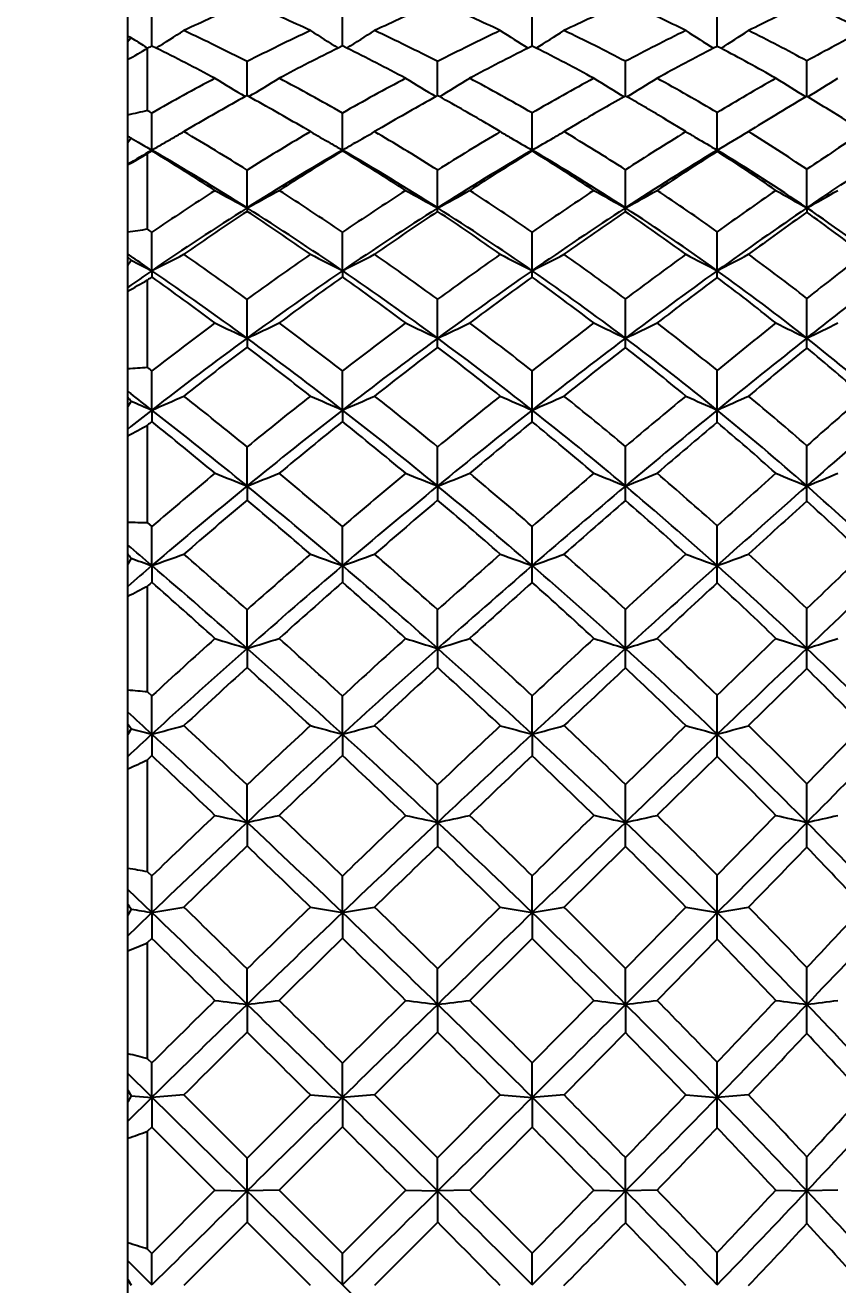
# Model space of a CAD drawing. Header units: millimetres. Extents: x 13495 to 14291, y -4366 to -3315.
# Drawn here: x 13903.935 to 13906.61, y -3995.371 to -3991.225 of the extents above; entities that cross this region are included whole.
import ezdxf

# ---------------------------------------------------------------- set-up
doc = ezdxf.new("R2010")
doc.units = ezdxf.units.MM
doc.header["$LTSCALE"] = 0.1
doc.layers.add('1', color=7, linetype='Continuous')
doc.layers.add('DIM', color=3, linetype='Continuous', lineweight=9)
doc.styles.get("Standard").update_dxf_attribs({"font": 'arial.ttf'})
doc.dimstyles.new('ISO-25', dxfattribs={"dimtxt": 4, "dimasz": 3.5, "dimexe": 0.5, "dimexo": 0.625, "dimtad": 1, "dimdec": 1, "dimlfac": 5, "dimdsep": 46, "dimtxsty": 'Standard', "dimcen": 2.5, "dimadec": 0, "dimazin": 0, "dimtfac": 1, "dimtdec": 1, "dimtmove": 0, "dimatfit": 3, "dimfxl": 1, "dimarcsym": 0})

# ---------------------------------------------------------------- blocks, each defined once
blk = doc.blocks.new('*D91')
at = {"layer": 'Defpoints', "color": 0, "transparency": 16777216}
for p in [(13901.6222, -3989.9741), (13901.6222, -4163.6001), (13943.4233, -4163.6001)]:
    blk.add_point(p, dxfattribs=at)
at = {"layer": 'DIM', "color": 0, "lineweight": -2, "transparency": 16777216}
for p, q in [((13902.2472, -3989.9741), (13943.9233, -3989.9741)), ((13943.4233, -3993.4741), (13943.4233, -4160.1001)), ((13902.2472, -4163.6001), (13943.9233, -4163.6001))]:
    blk.add_line(p, q, dxfattribs=at)
at = {"layer": 'DIM', "color": 0, "transparency": 16777216}
for points in [[(13942.8399, -3993.4741), (13944.0066, -3993.4741), (13943.4233, -3989.9741)], [(13942.8399, -4160.1001), (13944.0066, -4160.1001), (13943.4233, -4163.6001)]]:
    blk.add_solid(points, dxfattribs=at)
at = {"layer": 'DIM', "color": 0, "transparency": 16777216, "insert": (13939.6969, -4076.7871), "char_height": 4, "attachment_point": 5, "rotation": 90}
blk.add_mtext('{\\fGulim|b0|i0|c129|p50;선반까지 높이 1000 ~ 1050}', dxfattribs=at)

msp = doc.modelspace()

# ---------------------------------------------------------------- linework, layer by layer
at = {"layer": '1', "color": 7, "linetype": 'Continuous'}
for p, q in [((13904.273, -3999.239), (13904.273, -3990.8422)), ((13904.3525, -3991.2939), (13904.3525, -3991.1944)), ((13904.9799, -3991.2937), (13904.9799, -3991.1945)), ((13905.6043, -3991.2941), (13905.6042, -3991.1942)), ((13906.2134, -3991.2951), (13906.2133, -3991.1933)), ((13904.3297, -3991.2951), (13904.3387, -3991.3007)), ((13904.3384, -3991.5064), (13904.3384, -3991.3009)), ((13904.3662, -3991.3006), (13904.3525, -3991.2939)), ((13904.9799, -3991.2937), (13904.966, -3991.3006)), ((13904.9938, -3991.3006), (13904.9799, -3991.2937)), ((13904.9938, -3991.3006), (13904.9799, -3991.2937)), ((13905.6042, -3991.2941), (13905.5909, -3991.3008)), ((13905.6176, -3991.3008), (13905.6042, -3991.2941)), ((13905.6176, -3991.3009), (13905.6042, -3991.2941)), ((13906.2133, -3991.2951), (13906.2011, -3991.3014)), ((13906.2256, -3991.3015), (13906.2133, -3991.2951)), ((13906.2256, -3991.3015), (13906.2133, -3991.2951)), ((13904.6658, -3991.4571), (13904.6658, -3991.3451)), ((13905.2932, -3991.4573), (13905.2932, -3991.345)), ((13905.9115, -3991.458), (13905.9114, -3991.3443)), ((13904.6658, -3991.4571), (13904.6601, -3991.4603)), ((13904.6658, -3991.4571), (13904.6601, -3991.4603)), ((13904.6715, -3991.4603), (13904.6658, -3991.4571)), ((13904.6715, -3991.4603), (13904.6658, -3991.4571)), ((13905.2932, -3991.4573), (13905.2877, -3991.4604)), ((13905.2988, -3991.4604), (13905.2932, -3991.4573)), ((13905.2988, -3991.4604), (13905.2932, -3991.4573)), ((13905.9114, -3991.458), (13905.9066, -3991.4607)), ((13905.9163, -3991.4608), (13905.9114, -3991.458)), ((13905.9163, -3991.4608), (13905.9114, -3991.458)), ((13906.5084, -3991.4595), (13906.505, -3991.4615)), ((13906.512, -3991.4616), (13906.5084, -3991.4595)), ((13906.512, -3991.4616), (13906.5084, -3991.4595)), ((13904.3525, -3991.6364), (13904.3525, -3991.5145)), ((13904.9799, -3991.6364), (13904.9799, -3991.5146)), ((13905.6043, -3991.6364), (13905.6042, -3991.5142)), ((13906.1103, -3991.5757), (13906.0437, -3991.5353)), ((13906.2134, -3991.6364), (13906.2133, -3991.5131)), ((13904.4845, -3991.5601), (13904.4579, -3991.5757)), ((13904.8743, -3991.5757), (13904.8516, -3991.5624)), ((13904.8633, -3991.5822), (13904.8743, -3991.5757)), ((13905.1095, -3991.5617), (13905.0855, -3991.5757)), ((13905.0855, -3991.5757), (13905.097, -3991.5825)), ((13905.4994, -3991.5757), (13905.4639, -3991.5547)), ((13905.7522, -3991.5501), (13905.7091, -3991.5757)), ((13904.2843, -3991.5973), (13904.3069, -3991.6104)), ((13904.9395, -3991.6134), (13904.9446, -3991.6163)), ((13905.0209, -3991.613), (13905.0152, -3991.6163)), ((13904.3384, -3991.897), (13904.3384, -3991.6477)), ((13904.3525, -3991.6364), (13904.3525, -3991.639)), ((13904.9799, -3991.6364), (13904.9799, -3991.6388)), ((13905.6043, -3991.6364), (13905.6042, -3991.6393)), ((13906.2134, -3991.6364), (13906.2133, -3991.6405)), ((13904.6658, -3991.8266), (13904.6658, -3991.7021)), ((13905.2932, -3991.8266), (13905.2932, -3991.702)), ((13905.9115, -3991.8266), (13905.9114, -3991.7011)), ((13904.6658, -3991.8266), (13904.6658, -3991.838)), ((13906.5086, -3991.8266), (13906.5084, -3991.8408)), ((13904.3525, -3992.0332), (13904.3525, -3991.9066)), ((13904.9799, -3992.0332), (13904.9799, -3991.9068)), ((13905.6043, -3992.0332), (13905.6042, -3991.9062)), ((13906.2134, -3992.0332), (13906.2133, -3991.9049)), ((13904.273, -3991.9791), (13904.29, -3991.9906)), ((13904.273, -3991.9893), (13904.2843, -3991.9984)), ((13904.9799, -3992.0332), (13904.9799, -3992.0536)), ((13904.3384, -3992.3521), (13904.3384, -3992.0639)), ((13904.6658, -3992.2554), (13904.6658, -3992.1275)), ((13905.2932, -3992.2554), (13905.2932, -3992.1273)), ((13905.9115, -3992.2554), (13905.9114, -3992.1264)), ((13904.6658, -3992.2554), (13904.6658, -3992.2846)), ((13904.3525, -3992.492), (13904.3525, -3992.3631)), ((13904.9799, -3992.492), (13904.9799, -3992.3633)), ((13905.6043, -3992.492), (13905.6042, -3992.3627)), ((13906.2134, -3992.492), (13906.2133, -3992.3612)), ((13904.273, -3992.4305), (13904.2828, -3992.438)), ((13904.2843, -3992.4622), (13904.273, -3992.4805)), ((13904.3525, -3992.492), (13904.3525, -3992.5301)), ((13904.9799, -3992.492), (13904.9799, -3992.5298)), ((13904.3384, -3992.863), (13904.3384, -3992.5415)), ((13904.6658, -3992.7419), (13904.6658, -3992.613)), ((13905.2932, -3992.7419), (13905.2932, -3992.6128)), ((13905.9115, -3992.7419), (13905.9114, -3992.6117)), ((13904.6658, -3992.7419), (13904.6658, -3992.7882)), ((13905.2932, -3992.7419), (13905.2932, -3992.7884)), ((13904.3384, -3992.863), (13904.3525, -3992.8752)), ((13904.3525, -3993.0038), (13904.3525, -3992.8752)), ((13904.9799, -3993.0038), (13904.9799, -3992.8754)), ((13905.6043, -3993.0038), (13905.6042, -3992.8747)), ((13906.2134, -3993.0038), (13906.2133, -3992.8731)), ((13904.2843, -3992.9796), (13904.273, -3992.9988)), ((13904.3525, -3993.0038), (13904.3525, -3993.0587)), ((13904.9799, -3993.0038), (13904.9799, -3993.0584)), ((13904.3384, -3993.4198), (13904.3384, -3993.0712)), ((13904.6658, -3993.2765), (13904.6658, -3993.1492)), ((13905.2932, -3993.2765), (13905.2932, -3993.149)), ((13905.9115, -3993.2765), (13905.9114, -3993.1478)), ((13904.6658, -3993.2765), (13904.6658, -3993.3391)), ((13905.2932, -3993.2765), (13905.2932, -3993.3394)), ((13906.5084, -3993.343), (13906.3165, -3993.5306)), ((13904.3384, -3993.4198), (13904.3525, -3993.4328)), ((13904.3525, -3993.5587), (13904.3525, -3993.4328)), ((13904.9799, -3993.5587), (13904.9799, -3993.4331)), ((13905.6043, -3993.5587), (13905.6042, -3993.4323)), ((13906.2134, -3993.5587), (13906.2133, -3993.4306)), ((13904.2843, -3993.5405), (13904.273, -3993.5602)), ((13904.3525, -3993.5587), (13904.3525, -3993.6292)), ((13904.9799, -3993.5587), (13904.9799, -3993.629)), ((13905.6043, -3993.5587), (13905.6042, -3993.6297)), ((13906.5084, -3993.7216), (13906.6949, -3993.5306)), ((13904.3525, -3993.6292), (13904.3384, -3993.6426)), ((13904.3384, -3994.0115), (13904.3384, -3993.6426)), ((13906.2133, -3993.6316), (13906.0155, -3993.8257)), ((13904.6658, -3993.8489), (13904.6658, -3993.7256)), ((13905.2932, -3993.8489), (13905.2932, -3993.7254)), ((13905.9115, -3993.8489), (13905.9114, -3993.7241)), ((13904.6658, -3993.8489), (13904.6658, -3993.9266)), ((13905.2932, -3993.8489), (13905.2932, -3993.9268)), ((13906.2133, -3994.0228), (13906.4066, -3993.8257)), ((13905.9114, -3993.9281), (13905.7091, -3994.1277)), ((13904.3384, -3994.0115), (13904.3525, -3994.0252)), ((13906.2134, -3994.1458), (13906.2133, -3994.0228)), ((13904.3525, -3994.1458), (13904.3525, -3994.0252)), ((13904.9799, -3994.1458), (13904.9799, -3994.0254)), ((13905.6043, -3994.1458), (13905.6042, -3994.0247)), ((13904.273, -3994.0697), (13904.3525, -3994.1458)), ((13904.2843, -3994.1341), (13904.273, -3994.1538)), ((13904.3525, -3994.1458), (13904.3525, -3994.2307)), ((13904.9799, -3994.1458), (13904.9799, -3994.2305)), ((13905.2932, -3994.3308), (13905.4994, -3994.1277)), ((13905.6043, -3994.1458), (13905.6042, -3994.2312)), ((13905.9114, -3994.3295), (13906.1103, -3994.1277)), ((13904.3525, -3994.2307), (13904.3384, -3994.2446)), ((13905.6042, -3994.2312), (13905.3986, -3994.4349)), ((13904.3384, -3994.6266), (13904.3384, -3994.2446)), ((13906.2133, -3994.2331), (13906.0155, -3994.4349)), ((13904.6658, -3994.4479), (13904.6658, -3994.331)), ((13905.2932, -3994.4479), (13905.2932, -3994.3308)), ((13905.9115, -3994.4479), (13905.9114, -3994.3295)), ((13904.9799, -3994.641), (13905.1879, -3994.4349)), ((13905.6042, -3994.6402), (13905.8074, -3994.4349)), ((13904.6658, -3994.4479), (13904.6658, -3994.5392)), ((13905.2932, -3994.4479), (13905.2932, -3994.5394)), ((13905.9115, -3994.4479), (13905.9114, -3994.5407)), ((13905.2932, -3994.5394), (13905.0855, -3994.7459)), ((13905.9114, -3994.5408), (13905.7091, -3994.7459)), ((13904.3384, -3994.6266), (13904.3525, -3994.6407)), ((13904.3525, -3994.7538), (13904.3525, -3994.6407)), ((13904.9799, -3994.7538), (13904.9799, -3994.641)), ((13905.6043, -3994.7538), (13905.6042, -3994.6402)), ((13904.273, -3994.6757), (13906.2134, -3996.5837)), ((13904.273, -3994.7305), (13904.2843, -3994.7487)), ((13904.2843, -3994.7487), (13904.273, -3994.7681)), ((13904.273, -3994.832), (13904.3525, -3994.7538)), ((13904.2843, -3994.7487), (13904.3525, -3994.7538)), ((13904.4579, -3994.7459), (13904.3525, -3994.7538)), ((13904.3525, -3994.7538), (13904.3525, -3994.8514)), ((13904.4579, -3994.7459), (13904.6658, -3994.9537)), ((13904.6658, -3994.9537), (13904.8743, -3994.7459)), ((13904.8743, -3994.7459), (13904.9799, -3994.7538)), ((13905.0855, -3994.7459), (13904.9799, -3994.7538)), ((13904.9799, -3994.7538), (13904.9799, -3994.8511)), ((13905.2932, -3994.9534), (13905.4994, -3994.7459)), ((13905.4994, -3994.7459), (13905.6043, -3994.7538)), ((13905.6043, -3994.7538), (13905.6042, -3994.8519)), ((13905.7091, -3994.7459), (13905.6043, -3994.7538)), ((13906.1103, -3994.7459), (13906.2134, -3994.7538)), ((13906.3165, -3994.7459), (13906.2134, -3994.7538)), ((13904.3525, -3994.8514), (13904.3384, -3994.8656)), ((13904.5602, -3995.0593), (13904.3525, -3994.8514)), ((13904.9799, -3994.8511), (13904.7714, -3995.0593)), ((13905.6042, -3994.8519), (13905.3986, -3995.0593)), ((13904.3384, -3995.2532), (13904.3384, -3994.8656)), ((13904.6658, -3995.0619), (13904.6658, -3994.9537)), ((13905.2932, -3995.0619), (13905.2932, -3994.9534)), ((13905.9115, -3995.0619), (13905.9114, -3994.9521)), ((13904.3525, -3995.2675), (13904.5602, -3995.0593)), ((13904.5602, -3995.0593), (13904.6658, -3995.0619)), ((13904.7714, -3995.0593), (13904.6658, -3995.0619)), ((13904.7714, -3995.0593), (13904.9799, -3995.2677)), ((13904.9799, -3995.2677), (13905.1879, -3995.0593)), ((13905.1879, -3995.0593), (13905.2932, -3995.0619)), ((13905.3986, -3995.0593), (13905.2932, -3995.0619)), ((13905.8074, -3995.0593), (13905.9115, -3995.0619)), ((13906.0155, -3995.0593), (13905.9115, -3995.0619)), ((13906.4066, -3995.0593), (13906.5086, -3995.0619)), ((13906.6104, -3995.0593), (13906.5086, -3995.0619)), ((13904.6658, -3995.0619), (13904.6658, -3995.1649)), ((13905.2932, -3995.0619), (13905.2932, -3995.1652)), ((13905.9115, -3995.0619), (13905.9114, -3995.1665)), ((13904.6658, -3995.1649), (13904.4579, -3995.3734)), ((13904.8743, -3995.3734), (13904.6658, -3995.1649)), ((13905.2932, -3995.1652), (13905.0855, -3995.3734)), ((13904.3384, -3995.2532), (13904.3525, -3995.2675)), ((13904.3525, -3995.3707), (13904.3525, -3995.2675)), ((13904.9799, -3995.3707), (13904.9799, -3995.2677)), ((13905.6043, -3995.3707), (13905.6042, -3995.2669)), ((13904.273, -3995.2921), (13904.3525, -3995.3707)), ((13904.273, -3995.3532), (13904.2843, -3995.3724))]:
    msp.add_line(p, q, dxfattribs=at)
for centre, radius, start, end in [((13907.1877, -3997.0314), 6.3998, 113.42783, 115.24899), ((13902.0494, -3997.257), 6.6444, 64.83926, 66.59748), ((13908.0083, -3997.4602), 6.8699, 113.48309, 115.17891), ((13902.8752, -3996.7574), 6.1069, 64.55132, 66.44579), ((13908.8185, -3997.7496), 7.2114, 113.96061, 115.54284), ((13903.6945, -3996.1545), 5.4735, 63.8089, 65.8593), ((13909.6265, -3997.921), 7.4533, 114.8985, 116.36641), ((13904.5042, -3995.4597), 4.7518, 62.5465, 64.7879), ((13898.3595, -3981.6557), 11.3625, 301.91412, 302.46008), ((13901.3069, -3997.9234), 7.3861, 62.95065, 64.74791), ((13907.9069, -3997.6985), 7.1322, 115.1626, 117.02753), ((13910.8618, -3981.812), 11.1711, 237.58979, 238.14528), ((13899.1863, -3981.9542), 11.0038, 301.85534, 302.41931), ((13902.1798, -3997.4241), 6.83, 62.88051, 64.82168), ((13908.7877, -3998.1511), 7.6508, 115.4549, 117.17758), ((13911.7377, -3981.4784), 11.5872, 237.42659, 237.9616), ((13899.9065, -3982.1776), 10.7634, 302.04638, 302.62246), ((13903.0483, -3996.8117), 6.1717, 62.36039, 64.46134), ((13909.6567, -3998.4503), 8.0326, 116.19978, 117.79146), ((13912.727, -3981.0454), 12.1562, 237.02264, 237.53173), ((13900.4663, -3982.2569), 10.7226, 302.48743, 303.06489), ((13903.9096, -3996.1006), 5.4211, 61.3542, 63.642), ((13910.5571, -3998.6732), 8.374, 117.46504, 118.91285), ((13903.8772, -3992.394), 1.1986, 70.3395, 70.7182), ((13907.2676, -3993.7012), 3.8507, 140.7821, 141.0465), ((13904.1174, -3991.7207), 0.4838, 69.8218, 70.2923), ((13910.0617, -3982.1136), 10.8238, 237.73965, 238.02362), ((13892.0551, -3970.3381), 24.2965, 300.18998, 300.36836), ((13905.6817, -3993.9932), 3.0089, 116.2165, 116.5172), ((13900.9453, -3998.2123), 7.7119, 62.04754, 63.66732), ((13908.2414, -3997.9443), 7.4072, 116.243, 117.93379), ((13901.8538, -3997.6629), 7.095, 61.97141, 63.73285), ((13909.1495, -3998.4277), 7.966, 116.53422, 118.09095), ((13902.7538, -3997.0059), 6.3835, 61.42206, 63.34401), ((13910.0851, -3998.8267), 8.4685, 117.29872, 118.72116), ((13903.6303, -3996.2794), 5.6139, 60.3607, 62.4647), ((13860.8412, -3991.4584), 45.6674, 359.99864, 0.14475), ((13908.1312, -3998.1298), 7.6185, 117.95151, 119.7349), ((13910.3254, -3981.949), 11.0707, 238.61651, 239.22024), ((13898.9178, -3981.8004), 11.2436, 300.77952, 301.37395), ((13901.0202, -3998.4746), 8.0075, 60.36325, 62.0653), ((13909.1131, -3998.7729), 8.3526, 118.0306, 119.65927), ((13911.1473, -3981.6458), 11.4307, 238.57665, 239.1611), ((13899.7092, -3982.0992), 10.903, 300.84156, 301.45428), ((13901.9865, -3997.7933), 7.2467, 60.05128, 61.91088), ((13910.1292, -3999.3325), 9.0334, 118.58284, 120.06056), ((13912.0691, -3981.2627), 11.9153, 238.297, 238.85649), ((13900.3632, -3982.274), 10.7348, 301.15135, 301.7724), ((13902.9402, -3997.0136), 6.4007, 59.24512, 61.28429), ((13911.1818, -3999.7902), 9.6539, 119.64582, 120.97451), ((13913.1027, -3980.7742), 12.5598, 237.78222, 238.31144), ((13900.9087, -3982.3897), 10.6628, 301.70152, 302.32509), ((13908.4788, -3998.3847), 7.9076, 118.87591, 120.33981), ((13900.661, -3998.7393), 8.3107, 59.71951, 61.14668), ((13909.5032, -3999.0805), 8.7084, 118.95164, 120.30055), ((13901.6742, -3997.995), 7.4726, 59.52643, 60.9846), ((13910.5566, -3999.6758), 9.4398, 119.5112, 120.5945), ((13902.6543, -3997.1861), 6.5893, 59.04359, 60.32743), ((13911.6646, -4000.1884), 10.1381, 120.59272, 121.26785), ((13903.5972, -3996.3365), 5.6798, 58.295, 59.1241), ((13906.4227, -4000.7996), 9.5241, 102.64113, 103.04418), ((13902.352, -3994.9964), 4.0157, 60.1206, 60.3532), ((13911.9125, -4000.5963), 10.6154, 121.2685, 121.81386), ((13903.5725, -3996.3761), 5.7266, 56.9573, 58.2927), ((13898.6264, -3981.5702), 11.5808, 300.03443, 300.23465), ((13899.6157, -3999.776), 9.5232, 57.97467, 59.43893), ((13910.5993, -3981.734), 11.3857, 239.81333, 240.19202), ((13899.4508, -3981.8925), 11.2033, 299.81422, 300.19548), ((13910.6481, -4000.2161), 10.0581, 120.79053, 122.16777), ((13911.4721, -3981.3723), 11.823, 239.65664, 239.85208), ((13900.1897, -3982.1647), 10.9101, 300.17928, 300.39092), ((13901.8131, -3998.0886), 7.5892, 57.3148, 59.1122), ((13911.908, -4000.9883), 11.0549, 121.63142, 122.84978), ((13912.4285, -3980.948), 12.3641, 239.26816, 239.45278), ((13900.8014, -3982.3314), 10.7644, 300.18346, 300.81983), ((13902.8457, -3997.1704), 6.5837, 56.19799, 58.18602), ((13913.4225, -4001.9154), 12.3357, 123.05025, 124.0899), ((13903.5475, -3992.8272), 1.4337, 59.0761, 59.5968), ((13908.9754, -3994.9744), 5.7803, 144.24993, 144.44045), ((13909.786, -3982.0847), 10.989, 240.09294, 240.36652), ((13898.6692, -3981.6449), 11.4948, 299.63152, 299.83388), ((13898.6321, -3981.5799), 11.5696, 299.83355, 300.03428), ((13909.4727, -3999.3945), 9.0707, 120.54139, 122.00112), ((13910.568, -3981.7885), 11.3229, 240.22188, 240.42765), ((13899.4781, -3981.9405), 11.1482, 299.57218, 299.78115), ((13900.7372, -3998.9636), 8.5726, 57.89587, 59.43106), ((13911.4465, -3981.4166), 11.7719, 239.85191, 240.2454), ((13900.178, -3982.145), 10.933, 299.75682, 300.18019), ((13912.4052, -3980.9876), 12.318, 239.45268, 239.82417), ((13908.4178, -3998.6315), 8.0906, 120.16334, 120.81619), ((13895.145, -3975.9405), 18.1998, 300.10242, 300.34041), ((13906.3151, -3994.8571), 3.7694, 121.3767, 121.6289), ((13899.4312, -4000.0987), 9.7892, 57.67452, 59.81984), ((13899.1544, -4000.168), 9.9882, 57.23333, 58.6393), ((13909.6194, -3999.6543), 9.2634, 120.05549, 122.32665), ((13909.8753, -3999.7049), 9.4353, 121.25417, 122.74698), ((13900.5853, -3999.2308), 8.7743, 57.55006, 59.94358), ((13900.3448, -3999.2693), 8.9279, 57.14888, 58.72377), ((13910.8032, -4000.4897), 10.2669, 120.42275, 122.45734), ((13911.0993, -4000.5746), 10.4898, 121.59079, 122.91916), ((13901.4667, -3998.3385), 7.8739, 56.54566, 58.29977), ((13901.6795, -3998.3207), 7.7514, 56.90931, 59.58029), ((13912.143, -4001.3861), 11.4112, 121.30722, 123.09889), ((13912.5028, -4001.5301), 11.7201, 122.45511, 123.60852), ((13902.5144, -3997.4086), 6.8523, 55.38786, 57.32906), ((13902.708, -3997.4015), 6.7472, 55.71646, 58.69829), ((13855.7123, -3991.8211), 50.7963, 359.99379, 0.13711), ((13909.7991, -3999.909), 9.68, 122.76532, 124.23972), ((13910.0437, -3981.8177), 11.3622, 241.14435, 241.75055), ((13899.203, -3981.6596), 11.5416, 298.24964, 298.84649), ((13899.1861, -4000.4537), 10.3257, 55.86726, 57.25355), ((13911.1268, -4000.9664), 10.9481, 122.85148, 124.15672), ((13910.8552, -3981.4999), 11.7292, 241.10646, 241.69277), ((13899.9684, -3981.9412), 11.2283, 298.30942, 298.92158), ((13900.4493, -3999.4146), 9.1076, 55.52804, 57.08316), ((13912.6319, -4002.097), 12.379, 123.45637, 124.59074), ((13911.757, -3981.1057), 12.2109, 240.84044, 241.39861), ((13900.6471, -3982.1736), 10.9952, 298.60637, 299.22563), ((13901.6431, -3998.3491), 7.9003, 54.65548, 56.39563), ((13914.4039, -4003.3552), 14.0782, 124.61553, 125.57689), ((13912.7578, -3980.6114), 12.8387, 240.35054, 240.87298), ((13901.203, -3982.3089), 10.8966, 299.13743, 299.75205), ((13909.9679, -4000.206), 9.916, 122.32363, 124.49257), ((13899.0266, -4000.7392), 10.5468, 55.63492, 57.67759), ((13911.3273, -4001.3158), 11.2452, 122.45163, 124.36417), ((13900.3321, -3999.6308), 9.2476, 55.24184, 57.55571), ((13903.3391, -3991.8275), 1.9541, 359.6878, 0.0273), ((13912.8742, -4002.5091), 12.7513, 123.09543, 124.75923), ((13904.9656, -3991.8266), 0.9459, 359.247, 0.0024), ((13901.5175, -3998.57), 8.0487, 54.30692, 56.91175), ((13914.8282, -4004.0224), 14.7633, 124.30039, 125.69878), ((13902.6383, -3997.5028), 6.8702, 52.76271, 55.71214), ((13910.2482, -4000.2775), 10.1187, 123.48291, 124.90662), ((13898.727, -4000.8245), 10.7716, 55.20094, 56.54061), ((13911.6578, -4001.4285), 11.5102, 123.56995, 124.82), ((13900.0769, -3999.6801), 9.4184, 54.84899, 56.36902), ((13913.2775, -4002.6842), 13.1102, 124.18468, 125.26069), ((13901.289, -3998.6037), 8.1931, 53.95256, 55.65411), ((13915.3684, -4004.3243), 15.3081, 125.36471, 126.2508), ((13902.4327, -3997.5235), 6.9932, 52.44794, 54.35134), ((13905.4944, -3999.783), 7.9703, 98.33957, 98.81446), ((13901.317, -3996.3447), 5.3769, 55.6294, 55.8119), ((13897.3376, -4002.246), 12.3899, 55.51568, 55.86571), ((13898.9432, -3981.3378), 11.9855, 296.82848, 297.39443), ((13897.2035, -4002.3756), 12.6771, 53.93891, 55.09323), ((13911.6334, -4001.7049), 11.8437, 124.79863, 126.03619), ((13910.2935, -3981.5017), 11.796, 242.65089, 243.22691), ((13899.7487, -3981.6649), 11.6133, 296.77254, 297.35755), ((13898.7998, -4001.017), 11.0087, 53.85382, 55.18142), ((13913.4013, -4003.2008), 13.7245, 125.15225, 126.21196), ((13911.1451, -3981.1324), 12.2281, 242.50346, 243.05612), ((13900.4698, -3981.9323), 11.3311, 296.94509, 297.54105), ((13900.21, -3999.758), 9.5262, 53.23752, 54.74219), ((13915.5411, -4004.936), 16.0256, 126.04977, 126.934), ((13912.0766, -3980.6924), 12.7668, 242.13872, 242.6613), ((13901.096, -3982.138), 11.1402, 297.34612, 297.94421), ((13901.5083, -3998.5375), 8.132, 52.05724, 53.75322), ((13918.7212, -4007.6211), 19.7306, 127.55502, 128.24134), ((13911.6434, -3996.8216), 8.7989, 146.75927, 146.8926), ((13910.1594, -4000.4879), 10.2568, 124.48239, 125.02249), ((13909.5096, -3981.8373), 11.426, 242.78568, 243.16978), ((13896.9757, -4002.7686), 13.0255, 53.81544, 55.50509), ((13910.6531, -3992.0341), 6.3006, 179.99241, 180.17903), ((13911.8028, -4002.0119), 12.0882, 124.36216, 126.1858), ((13898.6213, -4001.3325), 11.2654, 53.68314, 55.63681), ((13913.5768, -4003.5232), 13.985, 124.75566, 126.32173), ((13901.8218, -3992.0329), 3.7825, 359.6785, 359.9951), ((13900.0695, -4000.0103), 9.7091, 53.00785, 55.24544), ((13915.8798, -4005.4856), 16.5652, 125.69971, 126.99633), ((13904.03, -3992.0329), 2.1834, 359.4066, 359.9915), ((13901.3611, -3998.7864), 8.3157, 51.75602, 54.30162), ((13897.1005, -3979.438), 14.5533, 299.5276, 299.82359), ((13907.1676, -3995.9888), 4.8383, 125.5798, 125.7861), ((13896.5767, -4002.9348), 13.3738, 53.34837, 54.44971), ((13912.1555, -4002.1366), 12.3757, 125.43764, 126.63119), ((13898.2938, -4001.4406), 11.5248, 53.25899, 54.53862), ((13914.005, -4003.7048), 14.3635, 125.7938, 126.8118), ((13899.7918, -4000.0803), 9.9097, 52.62487, 54.08861), ((13916.465, -4005.806), 17.1514, 126.70627, 127.53495), ((13901.1108, -3998.8423), 8.4909, 51.41354, 53.06322), ((13852.4813, -3992.2498), 54.0273, 359.99407, 0.13294), ((13912.0699, -4002.2983), 12.5804, 126.6507, 127.83904), ((13909.7496, -3981.4233), 11.9658, 244.29817, 244.85799), ((13899.5016, -3981.252), 12.155, 295.14211, 295.69328), ((13896.6125, -4003.179), 13.6745, 52.27306, 53.36939), ((13914.0462, -4004.0719), 14.8084, 126.7409, 127.7517), ((13910.5503, -3981.0812), 12.349, 244.26314, 244.8047), ((13900.2609, -3981.5597), 11.8205, 295.19694, 295.7624), ((13898.4047, -4001.5505), 11.6726, 51.91812, 53.18971), ((13916.5976, -4006.3307), 17.7752, 127.3758, 128.20432), ((13911.431, -3980.6664), 12.8362, 244.01705, 244.53313), ((13900.9418, -3981.8227), 11.556, 295.47135, 296.04399), ((13899.9891, -4000.0498), 9.8922, 51.00839, 52.46749), ((13920.2169, -4009.5128), 22.1422, 128.58765, 129.23034), ((13912.3981, -3980.1547), 13.4578, 243.56368, 244.04765), ((13901.5098, -3981.9893), 11.4185, 295.9623, 296.53178), ((13912.2659, -4002.646), 12.8735, 126.18317, 127.93069), ((13896.4311, -4003.5142), 13.9489, 52.20272, 53.81802), ((13914.3014, -4004.5108), 15.2099, 126.31726, 127.79632), ((13898.2923, -4001.7819), 11.8223, 51.79395, 53.68801), ((13893.2453, -3992.2583), 12.0479, 359.874, 0.01361), ((13916.9453, -4006.901), 18.3368, 126.99385, 128.20552), ((13900.5688, -3992.2562), 5.3427, 359.6831, 0.0089), ((13899.8624, -4000.2858), 10.0538, 50.82412, 53.01028), ((13921.0268, -4010.669), 23.4487, 128.254, 129.17831), ((13903.0836, -3992.256), 3.425, 359.4685, 0.0099), ((13901.2739, -3998.8962), 8.4559, 49.23267, 51.75286), ((13912.6531, -4002.7998), 13.2048, 127.22008, 128.36196), ((13896.0119, -4003.6877), 14.3151, 51.7498, 52.80473), ((13914.788, -4004.7438), 15.6645, 127.31034, 128.27172), ((13897.9587, -4001.8867), 12.0827, 51.38452, 52.62521), ((13917.5947, -4007.2667), 18.9981, 127.94995, 128.72804), ((13899.5683, -4000.3698), 10.2755, 50.45735, 51.88055), ((13922.0852, -4011.4052), 24.6599, 129.17283, 129.75062), ((13901.0164, -3998.9574), 8.6399, 48.90946, 50.53068), ((13904.8003, -3999.3467), 7.0098, 93.77862, 94.31387), ((13899.756, -3998.2556), 7.4732, 52.04355, 52.18101), ((13893.8091, -4006.0235), 17.1542, 52.0752, 52.3695), ((13899.2466, -3980.6964), 12.8533, 293.40599, 293.91886), ((13893.6284, -4006.128), 17.4493, 50.762, 51.63821), ((13914.7207, -4004.9361), 15.9046, 128.24978, 129.21254), ((13909.9964, -3980.8749), 12.6539, 246.12237, 246.64426), ((13900.0414, -3981.0552), 12.4575, 293.35527, 293.88532), ((13896.1262, -4003.8022), 14.465, 50.67367, 51.72934), ((13917.7028, -4007.7239), 19.5536, 128.61602, 129.39349), ((13910.8321, -3980.4749), 13.105, 245.98833, 246.48937), ((13900.7605, -3981.3583), 12.1417, 293.51144, 294.05179), ((13898.1204, -4001.9092), 12.1302, 50.03782, 51.2738), ((13922.0287, -4011.7265), 25.0028, 129.54364, 130.13703), ((13911.7369, -3980.0088), 13.6506, 245.65743, 246.13194), ((13901.3935, -3981.6026), 11.9084, 293.87532, 294.41848), ((13899.838, -4000.2358), 10.1318, 48.82462, 50.25167), ((13930.8453, -4020.1382), 36.7438, 131.09151, 131.47853), ((13902.606, -3994.0861), 2.3353, 44.0567, 44.4505), ((13909.2229, -3981.2412), 12.2598, 246.24443, 246.59238), ((13912.5041, -4002.9545), 13.2632, 127.92322, 128.35955), ((13908.3345, -3997.4642), 6.3405, 128.90447, 129.06896), ((13893.3211, -4006.6462), 17.9453, 50.7886, 52.06819), ((13892.7156, -4006.9704), 18.5457, 50.30691, 51.1359), ((13914.9198, -4005.3088), 16.2195, 127.7947, 129.21256), ((13915.4224, -4005.5417), 16.6839, 128.74828, 129.67227), ((13895.9143, -4004.1811), 14.7926, 50.65199, 52.20432), ((13895.4558, -4004.3869), 15.2086, 50.2149, 51.22705), ((13917.9181, -4008.1385), 19.9109, 128.20292, 129.35105), ((13918.5735, -4008.4809), 20.5576, 129.11454, 129.85725), ((13893.1012, -3992.4919), 12.5031, 359.82321, 359.99954), ((13897.6054, -4002.3252), 12.6458, 49.56489, 50.76343), ((13897.9719, -4002.1901), 12.3413, 49.95848, 51.79711), ((13922.6285, -4012.6339), 25.9836, 129.17897, 130.04319), ((13899.3349, -3992.4919), 6.8785, 359.66573, 359.9993), ((13899.6807, -4000.5076), 10.3406, 48.6771, 50.81999), ((13932.3446, -4022.1207), 39.123, 130.77147, 131.32871), ((13898.5109, -3981.947), 12.0915, 298.46023, 298.8129), ((13923.7134, -4013.3502), 27.1965, 130.05099, 130.59756), ((13899.3553, -4000.6219), 10.6055, 48.32782, 49.7109), ((13851.2973, -3992.7363), 55.2112, 359.99422, 0.13151), ((13915.2448, -4005.5731), 16.7296, 129.69249, 130.62326), ((13909.4642, -3980.508), 13.1412, 248.08872, 248.58409), ((13899.7915, -3980.3142), 13.3494, 291.4159, 291.90362), ((13892.8583, -4007.0637), 18.6612, 49.4916, 50.32827), ((13918.5119, -4008.7005), 20.8218, 129.78477, 130.53355), ((13910.2542, -3980.1238), 13.5582, 248.0577, 248.537), ((13900.5449, -3980.6653), 12.9766, 291.46398, 291.96448), ((13895.6372, -4004.3925), 15.2316, 49.12831, 50.14367), ((13923.5661, -4013.5406), 27.3808, 130.43503, 130.99582), ((13911.1144, -3979.6698), 14.0694, 247.83951, 248.29679), ((13901.2278, -3980.9765), 12.6634, 291.70705, 292.21451), ((13897.8755, -4002.1984), 12.5092, 48.1997, 49.40376), ((13933.1586, -4022.7552), 40.2366, 131.67215, 132.04164), ((13912.0487, -3979.1206), 14.7049, 247.43755, 247.86726), ((13901.8077, -3981.1893), 12.4724, 292.14197, 292.64772), ((13915.489, -4006.0074), 17.1206, 129.21048, 130.57723), ((13892.6337, -4007.4898), 19.0334, 49.55941, 50.79056), ((13918.8801, -4009.3136), 21.4296, 129.3478, 130.43972), ((13895.5319, -4004.6492), 15.397, 49.14274, 50.65596), ((13924.186, -4014.4885), 28.4055, 130.04161, 130.85596), ((13892.9208, -3992.7435), 12.9907, 359.7967, 0.00708), ((13897.7482, -4002.4569), 12.6894, 48.1558, 49.96066), ((13935.4258, -4025.6246), 43.789, 131.32861, 131.84495), ((13898.4747, -3992.7431), 8.0338, 359.65288, 0.00879), ((13899.608, -4000.5896), 10.4501, 46.54449, 48.67474), ((13916.0426, -4006.2847), 17.6518, 130.12904, 131.01775), ((13892.0218, -4007.8016), 19.6284, 49.09611, 49.89645), ((13919.646, -4009.7602), 22.2271, 130.22078, 130.92567), ((13895.0895, -4004.8257), 15.7801, 48.72427, 49.71296), ((13925.3783, -4015.2849), 29.7489, 130.87212, 131.38957), ((13897.3672, -4002.6027), 13.0116, 47.78282, 48.95421), ((13938.3042, -4027.9643), 47.4139, 132.11341, 132.42694), ((13899.2864, -4000.6967), 10.7073, 46.21765, 47.58445), ((13904.2365, -3999.3196), 6.4574, 89.09563, 89.67526), ((13888.0548, -4012.0364), 25.057, 49.42645, 49.66517), ((13901.6206, -3995.1602), 3.4424, 39.3042, 39.5977), ((13908.9557, -3979.9104), 13.879, 250.33103, 250.6299), ((13899.5295, -3979.2842), 14.5426, 289.36865, 289.80934), ((13887.9114, -4011.9892), 25.2122, 48.35316, 48.98255), ((13919.3744, -4009.7036), 22.1448, 130.90355, 131.62112), ((13909.7194, -3979.4892), 14.3216, 250.22626, 250.67461), ((13900.3142, -3979.6993), 14.0989, 289.32504, 289.7804), ((13892.2995, -4007.7139), 19.5186, 48.26313, 49.0751), ((13925.1934, -4015.4025), 29.8536, 131.27594, 131.80463), ((13910.5404, -3979.0327), 14.8174, 250.11061, 250.54133), ((13901.0317, -3980.0617), 13.7261, 289.45903, 289.92359), ((13895.3501, -4004.721), 15.6678, 47.61757, 48.61159), ((13936.4924, -4026.4527), 45.2152, 132.21746, 132.55857), ((13911.4202, -3978.514), 15.3969, 249.8261, 250.23466), ((13901.6709, -3980.3672), 13.4283, 289.77225, 290.24001), ((13897.7505, -4002.3387), 12.6972, 46.38934, 47.57432), ((13983.9171, -4073.5426), 111.6055, 133.782322, 133.915084), ((13915.755, -4006.3203), 17.5313, 130.57232, 130.915), ((13887.4185, -4012.7766), 26.0331, 48.50808, 49.42231), ((13919.6417, -4010.2079), 22.6042, 130.43852, 131.4929), ((13892.0206, -4008.2097), 19.9791, 48.36938, 49.56064), ((13925.5294, -4016.0432), 30.4602, 130.85426, 131.63236), ((13880.0222, -3993.0039), 25.5821, 359.8764, 0.00029), ((13895.1861, -4005.0502), 15.9265, 47.66744, 49.14535), ((13938.1145, -4028.6264), 47.8189, 131.84533, 132.33282), ((13892.4015, -3993.004), 13.812, 359.7641, 0.00067), ((13897.5786, -4002.6453), 12.9429, 46.37356, 48.15255), ((13997.0958, -4088.3042), 131.2871, 133.456822, 133.629582), ((13909.9918, -3999.4456), 8.5202, 131.44285, 131.5699), ((13886.4094, -4013.4155), 27.1359, 48.01886, 48.60612), ((13920.4012, -4010.6265), 23.3763, 131.27667, 131.96017), ((13891.3486, -4008.5736), 20.6527, 47.9256, 48.69818), ((13926.6532, -4016.7278), 31.6744, 131.64731, 132.14712), ((13894.6932, -4005.2747), 16.379, 47.26854, 48.22851), ((13940.8528, -4030.7398), 51.182, 132.59337, 132.89488), ((13897.1518, -4002.8345), 13.3281, 46.02157, 47.1652), ((13899.6108, -3983.9117), 10.3075, 296.89207, 297.29994), ((13852.2521, -3993.2711), 54.2564, 359.99425, 0.13265), ((13919.9438, -4010.3404), 22.999, 131.98079, 132.68074), ((13920.2953, -4010.9478), 23.5914, 131.49136, 132.51542), ((13909.2093, -3978.4994), 15.4599, 252.499, 252.90888), ((13900.0502, -3978.2648), 15.7052, 287.09101, 287.49454), ((13886.5895, -4013.7149), 27.2852, 47.62285, 48.50947), ((13886.9288, -4013.0879), 26.6862, 47.43548, 48.04028), ((13926.1272, -4016.4388), 31.2486, 132.07401, 132.58981), ((13926.8002, -4017.4747), 32.3744, 131.63022, 132.37646), ((13909.9899, -3978.0381), 15.9458, 252.47333, 252.86998), ((13900.7985, -3978.6934), 15.2601, 287.13025, 287.54448), ((13891.6279, -4008.6533), 20.5716, 47.20279, 48.37245), ((13891.7321, -4008.3439), 20.3664, 47.06815, 47.85341), ((13938.917, -4029.0852), 48.7941, 132.73102, 133.05659), ((13940.6191, -4031.3769), 51.5389, 132.33198, 132.79571), ((13910.8318, -3977.5071), 16.5191, 252.29246, 252.67131), ((13882.6141, -3993.2789), 23.2975, 359.84817, 0.00579), ((13901.4831, -3979.0863), 14.8652, 287.33172, 287.7522), ((13894.9942, -4005.2615), 16.212, 46.20874, 47.66927), ((13895.1274, -4004.963), 15.9967, 46.13102, 47.10579), ((13986.724, -4076.4792), 115.6679, 133.977829, 134.111015), ((14006.253, -4097.9103), 144.5585, 133.629572, 133.79141), ((13911.7368, -3976.8784), 17.2114, 251.95949, 252.31624), ((13892.3499, -3993.2784), 14.1587, 359.73851, 0.00749), ((13902.0736, -3979.3732), 14.5935, 287.69194, 288.11191), ((13897.5696, -4002.6541), 12.9555, 44.59195, 46.37176), ((13921.1397, -4011.4444), 24.4783, 132.29881, 132.96042), ((13885.6176, -4014.2927), 28.3176, 47.15433, 47.727), ((13928.1783, -4018.4096), 33.9448, 132.39104, 132.86756), ((13891.0227, -4008.9358), 21.14, 46.77975, 47.54186), ((13943.6126, -4033.7043), 55.2323, 133.04659, 133.33452), ((13894.4922, -4005.4915), 16.6746, 45.83308, 46.77798), ((13897.1674, -4002.8164), 13.3042, 44.264, 45.4032), ((13903.7368, -3999.6023), 6.2117, 84.44208, 85.04714), ((13876.9479, -4023.4514), 40.5534, 47.48651, 47.63859), ((13900.1965, -3996.4901), 5.0408, 35.8125, 36.0295), ((13920.5535, -4011.2312), 23.9748, 132.51262, 132.7707), ((13908.7286, -3976.9447), 17.1806, 255.00805, 255.2435), ((13899.7699, -3976.1594), 17.9926, 284.75535, 285.10264), ((13876.1339, -4024.337), 41.7563, 46.89839, 47.48443), ((13877.2162, -4022.7845), 39.9738, 46.63121, 47.03988), ((13927.231, -4017.6352), 32.8764, 132.84543, 133.34298), ((13927.7059, -4018.468), 33.7186, 132.37565, 133.10235), ((13909.4839, -3976.4161), 17.7244, 254.92562, 255.27888), ((13900.5461, -3976.6832), 17.4483, 284.72089, 285.07969), ((13885.91, -4014.4603), 28.2938, 46.75882, 47.62371), ((13886.3575, -4013.7076), 27.5291, 46.54034, 47.13301), ((13941.7211, -4032.0754), 52.8934, 133.22034, 133.5276), ((13942.6321, -4033.5524), 54.5028, 132.79477, 133.24199), ((13910.2925, -3975.8478), 18.3209, 254.83395, 255.17353), ((13901.2621, -3977.1547), 16.9689, 284.82632, 285.19263), ((13891.3122, -4008.9953), 21.037, 46.05372, 47.20484), ((13891.5177, -4008.5723), 20.6797, 45.89043, 46.66623), ((13999.1042, -4089.2689), 133.468, 134.166909, 134.286019), ((14013.7742, -4105.7555), 155.4267, 133.79145, 133.945837), ((13911.151, -3975.218), 18.9936, 254.60987, 254.93249), ((13883.7669, -3993.5591), 22.4465, 359.81495, 0.00103), ((13901.9065, -3977.5676), 16.561, 285.07386, 285.44327), ((13894.8945, -4005.3645), 16.3553, 44.75601, 46.20618), ((13895.0952, -4004.9988), 16.0448, 44.6564, 45.62364), ((13804.2467, -3892.4603), 144.0039, 315.245693, 315.40808), ((13900.5106, -3985.536), 8.9648, 294.81494, 295.27575), ((13874.0742, -4025.8456), 44.2116, 46.40569, 46.77622), ((13929.0063, -4019.2986), 35.1595, 133.10618, 133.57329), ((13884.8304, -4015.1375), 29.4723, 46.31195, 46.86848), ((13945.1977, -4035.3845), 57.5422, 133.478072, 133.760949), ((13890.6211, -4009.3618), 21.7254, 45.65248, 46.39689), ((13894.3223, -4005.661), 16.9146, 44.40339, 45.33138), ((13855.2717, -3993.8437), 51.2369, 359.99418, 0.1365), ((13927.7498, -4018.1822), 33.6303, 133.59414, 134.08475), ((13928.4046, -4019.2156), 34.7419, 133.1013, 133.81318), ((13909.005, -3973.829), 20.4848, 257.46837, 257.77075), ((13900.2577, -3973.5106), 20.8105, 282.22901, 282.5267), ((13875.1561, -4025.3829), 43.1882, 46.32587, 46.89926), ((13875.9041, -4024.1681), 41.8805, 46.0321, 46.42706), ((13942.5334, -4032.9224), 54.0669, 133.68769, 133.99324), ((13944.4357, -4035.4719), 57.1368, 133.24081, 133.67366), ((13909.778, -3973.2072), 21.1233, 257.44944, 257.74211), ((13901.002, -3974.0967), 20.213, 282.25729, 282.56295), ((13885.5843, -4014.8082), 28.7703, 45.90473, 46.76106), ((13885.7257, -4014.3686), 28.4434, 45.66293, 46.23933), ((14004.8572, -4095.1595), 141.7018, 134.346973, 134.461937), ((14020.4356, -4112.6677), 165.0263, 133.94559, 134.093925), ((13910.6051, -3972.5089), 21.85, 257.3158, 257.59562), ((13870.447, -3993.852), 35.4645, 359.87693, 0.00494), ((13901.6879, -3974.6493), 19.6587, 282.40643, 282.71704), ((13891.2292, -4009.0822), 21.1571, 44.90842, 46.05519), ((13891.3904, -4008.7027), 20.8619, 44.72235, 45.48919), ((13795.7732, -3884.0589), 155.9365, 315.091794, 315.245615), ((13911.4863, -3971.699), 22.7024, 257.07043, 257.33442), ((13885.1834, -3993.8513), 21.3251, 359.78691, 0.00654), ((13902.287, -3975.074), 19.2437, 282.67237, 282.98319), ((13895.0207, -4005.2389), 16.1773, 43.29223, 44.75464), ((13929.8797, -4020.2147), 36.4253, 133.80507, 134.26008), ((13873.2862, -4026.6728), 45.3541, 45.85496, 46.22085), ((13947.8602, -4038.1646), 61.3916, 133.897312, 134.166941), ((13884.6939, -4015.2843), 29.6728, 45.47954, 46.03528), ((13890.5408, -4009.4447), 21.8408, 44.53184, 45.27076), ((13812.3608, -3902.3702), 131.3282, 315.678155, 315.798169), ((13894.5107, -4005.4754), 16.6501, 42.96425, 43.89778), ((13903.2552, -4000.1329), 6.2165, 79.96596, 80.5768), ((13898.1055, -3998.1904), 7.3913, 33.28468, 33.44259), ((13928.5842, -4019.4039), 35.0021, 133.81191, 133.99238), ((13908.5592, -3969.4156), 25.0855, 260.18805, 260.34618), ((13899.9493, -3968.2582), 26.2594, 279.65306, 279.88637), ((13843.7554, -4057.3067), 87.5289, 45.901876, 46.186791), ((13848.2793, -4051.7767), 80.495, 45.533119, 45.740173), ((13944.1192, -4034.5618), 56.3479, 134.1449, 134.44106), ((13945.5143, -4036.6023), 58.6992, 133.673192, 134.09858), ((13909.3083, -3968.6359), 25.8745, 260.13287, 260.37016), ((13900.7192, -3969.0342), 25.4705, 279.62976, 279.87077), ((13874.4648, -4026.1075), 44.1896, 45.76206, 46.32641), ((13875.4721, -4024.6154), 42.5025, 45.44183, 45.83347), ((14025.2858, -4117.675), 171.9975, 134.09362, 134.238064), ((13910.1077, -3967.8028), 26.7251, 260.07065, 260.29886), ((13901.4341, -3969.7505), 24.7492, 279.70046, 279.94665), ((13885.3951, -4015.0046), 29.0431, 45.0562, 45.90625), ((13885.726, -4014.3675), 28.4424, 44.79001, 45.36572), ((13789.3681, -3877.6728), 164.9813, 314.943103, 315.091437), ((13910.95, -3966.9005), 27.6539, 259.92075, 260.13783), ((13874.1002, -3994.1464), 32.1132, 359.84529, 0.00114), ((13902.0821, -3970.395), 24.1075, 279.86769, 280.11629), ((13891.2884, -4009.0222), 21.0728, 43.75807, 44.90645), ((13891.5559, -4008.5431), 20.632, 43.55391, 44.32231), ((13866.6139, -3956.7977), 54.7724, 316.74983, 317.03531), ((13869.3866, -3958.9026), 51.3957, 316.24293, 316.70743), ((13836.3066, -4063.6671), 97.2196, 45.407806, 45.579447), ((13948.5523, -4038.8761), 62.3842, 134.30301, 134.571165), ((13872.3363, -4027.6484), 46.7158, 45.31394, 45.67158), ((13884.3351, -4015.6494), 30.1847, 44.65405, 45.20002), ((13901.2688, -3986.9192), 7.9426, 292.22529, 292.73525), ((13890.483, -4009.4961), 21.918, 43.40567, 44.13599), ((13860.1222, -3994.443), 46.3864, 359.99398, 0.14346), ((13944.2786, -4034.7228), 56.5744, 134.59216, 134.8883), ((13908.8669, -3959.9553), 34.7475, 262.88034, 263.05578), ((13900.398, -3959.4054), 35.3015, 276.94386, 277.11657), ((13845.8965, -4054.1983), 83.8923, 45.228871, 45.429079), ((13909.6347, -3958.8881), 35.8238, 262.8694, 263.03923), ((13901.1401, -3960.4234), 34.2771, 276.95931, 277.13668), ((13874.7368, -4025.3559), 43.546, 44.85878, 45.24114), ((13910.4519, -3957.7117), 37.0158, 262.7918, 262.95428), ((13901.8264, -3961.3999), 33.2995, 277.04665, 277.22703), ((13885.8169, -4014.2775), 28.3145, 43.91658, 44.49065), ((13862.907, -3953.2902), 59.8757, 316.325132, 316.5936), ((13911.3161, -3956.3704), 38.3798, 262.65063, 262.80414), ((13902.4314, -3962.1774), 32.5271, 277.2009, 277.38166), ((13946.1785, -4037.2887), 59.6544, 134.097979, 134.518529), ((13842.543, -4058.5588), 89.2718, 45.620917, 45.902294), ((14029.2971, -4121.796), 177.7484, 134.237719, 134.37886), ((13874.3694, -4026.2071), 44.3276, 45.19968, 45.76352), ((13784.0573, -3872.3524), 172.4986, 314.799331, 314.943324), ((13885.5536, -4014.8465), 28.8192, 44.20286, 45.05731), ((13866.9704, -3956.5887), 54.7411, 315.7978, 316.24268), ((13877.5307, -3994.4509), 28.9779, 359.8172, 0.00587), ((13891.6569, -4008.6689), 20.5623, 42.58844, 43.75705), ((13949.7603, -4040.1021), 64.1053, 134.703954, 134.966065), ((13836.2813, -4063.6966), 97.2584, 45.149028, 45.322005), ((13872.8045, -4027.1833), 46.0558, 44.77349, 45.13653), ((13884.5207, -4015.4684), 29.9254, 43.82607, 44.37309), ((13868.8239, -3959.022), 51.7869, 316.38376, 316.69256), ((13890.9841, -4009.022), 21.2282, 42.26066, 43.00388), ((13902.7575, -4000.872), 6.4424, 75.79533, 76.39381), ((13850.3543, -3994.7498), 55.8592, 359.99596, 0.11444), ((14030.8966, -4123.4314), 180.036, 134.378681, 134.518704), ((13841.9859, -4059.1287), 90.0687, 45.341637, 45.621179), ((13846.3244, -4053.769), 83.2862, 44.925439, 45.127423), ((13780.8194, -3869.0928), 177.0931, 314.657927, 314.799573), ((13874.509, -4026.0677), 44.1303, 44.63577, 45.20069), ((13875.2963, -4024.7995), 42.7569, 44.27245, 44.65957), ((13862.2733, -3952.6695), 60.7627, 315.903878, 316.173959), ((13865.3406, -3955.0025), 57.0154, 315.3635, 315.797), ((13864.1503, -3994.7546), 42.0632, 359.86482, 0.00117), ((13885.9225, -4014.4868), 28.3039, 43.33771, 44.20142), ((13886.3656, -4013.7559), 27.5574, 43.03485, 43.61663), ((13881.8122, -3972.1354), 33.6212, 317.2686, 317.73907), ((13883.0629, -3972.9392), 32.2353, 316.66297, 317.41133), ((13834.5042, -4065.4797), 99.7759, 44.893108, 45.06206), ((13872.5115, -4027.4757), 46.4698, 44.2333, 44.59117), ((13901.921, -3988.1082), 7.1768, 289.13063, 289.68354), ((13866.635, -3956.9371), 54.8099, 315.93021, 316.22829), ((13884.6675, -4015.3212), 29.7176, 42.98569, 43.52944), ((13866.4277, -3995.0574), 40.0809, 359.99366, 0.15432), ((13844.8412, -4055.2377), 85.3736, 44.62406, 44.820211), ((13860.8932, -3951.3307), 62.6854, 315.500776, 315.766293), ((13875.8566, -4024.2546), 41.9754, 43.68032, 44.06987), ((13880.2556, -3970.6847), 35.749, 316.56135, 317.01374), ((14031.1428, -4123.6826), 180.3876, 134.518513, 134.658257), ((13778.5285, -3866.7762), 180.3511, 314.51857, 314.658343), ((13842.6853, -4058.4225), 89.0748, 45.060403, 45.342357), ((13864.1262, -3953.8043), 58.7213, 314.939041, 315.36411), ((13875.195, -4025.3911), 43.1667, 44.06323, 44.63653), ((13881.9341, -3971.8736), 33.7876, 315.93802, 316.66248), ((13869.9846, -3995.0653), 36.524, 359.83717, 0.00541), ((13886.7158, -4013.7378), 27.213, 42.44937, 43.337), ((13837.9947, -4062.0204), 94.8616, 44.633709, 44.810687), ((13865.6244, -3955.9555), 56.2187, 315.4806, 315.77552), ((13873.288, -4026.7241), 45.3891, 43.68643, 44.0486), ((13882.5713, -3972.8584), 32.7224, 316.52341, 317.01422), ((13885.7424, -4014.3198), 28.2485, 42.12162, 42.68258), ((13902.2159, -4001.7962), 6.8786, 72.02775, 72.59885), ((13859.2957, -3995.3672), 46.9178, 359.99571, 0.12486)]:
    msp.add_arc(centre, radius, start, end, dxfattribs=at)
for points, knots in [([(13921.6905, -4050.4226), (13921.8459, -4046.1399), (13921.512, -4037.5482), (13919.2036, -4020.5468), (13914.0655, -3999.6838), (13905.9597, -3975.2728), (13895.0368, -3942.7666), (13887.1277, -3909.287), (13882.4066, -3875.3117), (13881.2091, -3858.1841), (13880.9921, -3849.6135)], [0, 0, 0, 0, 0.062488, 0.124993, 0.24997, 0.375004, 0.500042, 0.749967, 0.874987, 1, 1, 1, 1]), ([(13906.5086, -3991.8266), (13906.5326, -3991.8102), (13906.6276, -3991.7459), (13906.7235, -3991.6828), (13906.7955, -3991.6364)], [0, 0, 0, 0, 0.253215, 1, 1, 1, 1]), ([(13906.5086, -3992.2554), (13906.5801, -3992.199), (13906.6756, -3992.1247), (13906.7717, -3992.0513), (13906.7955, -3992.0332)], [0, 0, 0, 0, 0.752859, 1, 1, 1, 1])]:
    msp.add_open_spline(points, degree=3, knots=knots, dxfattribs=at)

# ---------------------------------------------------------------- dimensions: what is measured, and where the dimension line sits
at = {"layer": 'DIM'}
dim = msp.add_linear_dim(base=(13943.4233, -4163.6001), p1=(13901.6222, -3989.9741), p2=(13901.6222, -4163.6001), angle=90, text='{\\fGulim|b0|i0|c129|p50;선반까지 높이 1000 ~ 1050}', dimstyle='ISO-25', override={"dimgap": 1.5}, dxfattribs=at)
dim.commit()
dim.dimension.update_dxf_attribs({"geometry": '*D91', "text_midpoint": (13943.4233, -4076.7871), "dimtype": 160})

doc.saveas('drawing.dxf')
